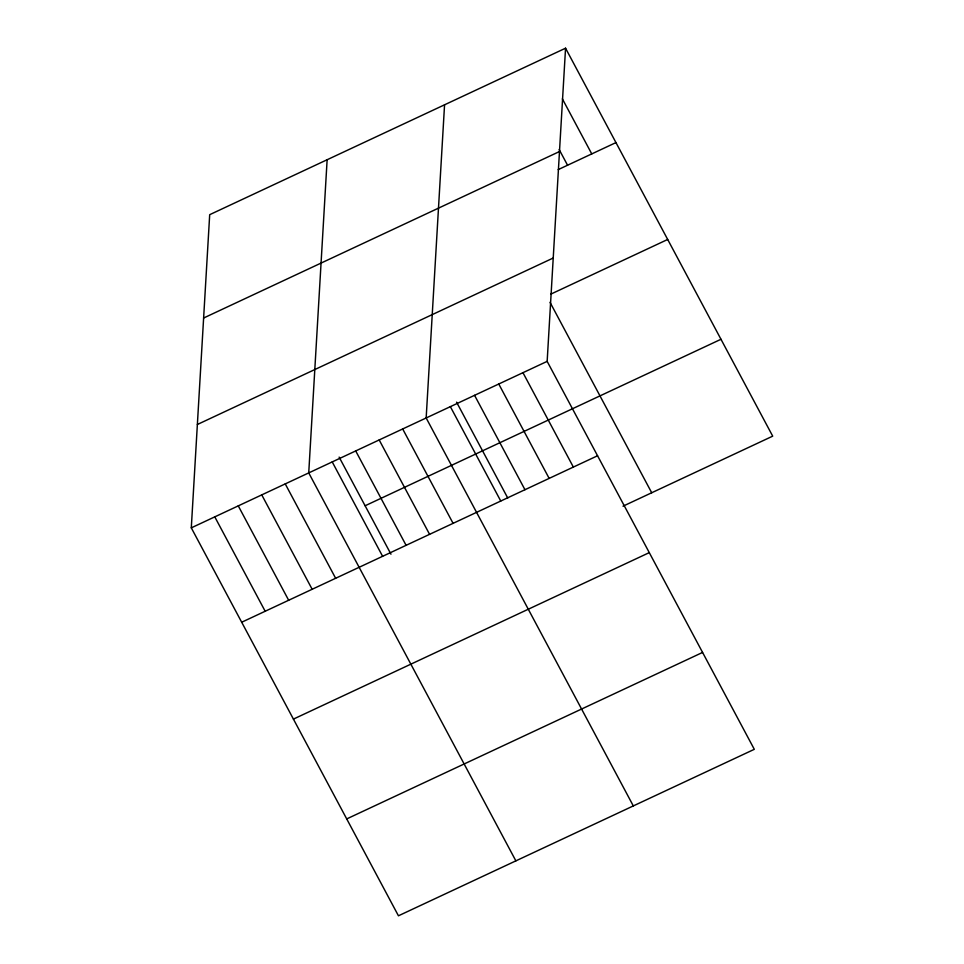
<?xml version="1.0" encoding="UTF-8"?>
<svg xmlns="http://www.w3.org/2000/svg" width="964" height="964" viewBox="0 0 964 964"><rect width="100%" height="100%" fill="white"/><g stroke="black" fill="none" stroke-linecap="round" stroke-linejoin="round"><path stroke-width="1.45" d="M565.555 48.2L547.154 361.367L754.306 749.317L398.445 915.8L191.294 527.85L209.694 214.683L565.555 48.2L772.706 436.15L623.009 506.184M327.133 159.747L308.733 472.902L515.873 860.864M444.561 104.799L426.16 417.966L633.312 805.916M203.621 318.024L559.482 151.541M558.156 169.628L615.96 142.588M197.367 424.497L553.228 258.015M550.721 294.177L667.691 239.47M191.294 527.85L547.154 361.367M365.115 505.763L720.976 339.28M241.687 622.238L597.559 455.755M293.418 719.108L649.278 552.625M346.715 818.918L702.575 652.435M562.361 98.846L591.763 153.915M559.156 149.504L567.555 165.23M550.022 302.31L651.712 492.761M522.958 372.682L573.351 467.07M498.762 384.009L549.155 478.397M474.565 395.324L524.958 489.712M456.575 402.157L507.739 497.99M450.357 406.651L500.762 501.039M402.675 428.956L453.08 523.344M379.189 439.946L429.583 534.333M355.704 450.935L406.097 545.323M339.135 457.105L390.974 554.204M332.219 461.913L382.612 556.312M285.236 483.892L335.641 578.279M261.75 494.881L312.155 589.269M238.265 505.871L288.67 600.259M214.779 516.861L265.172 611.248"/></g></svg>
